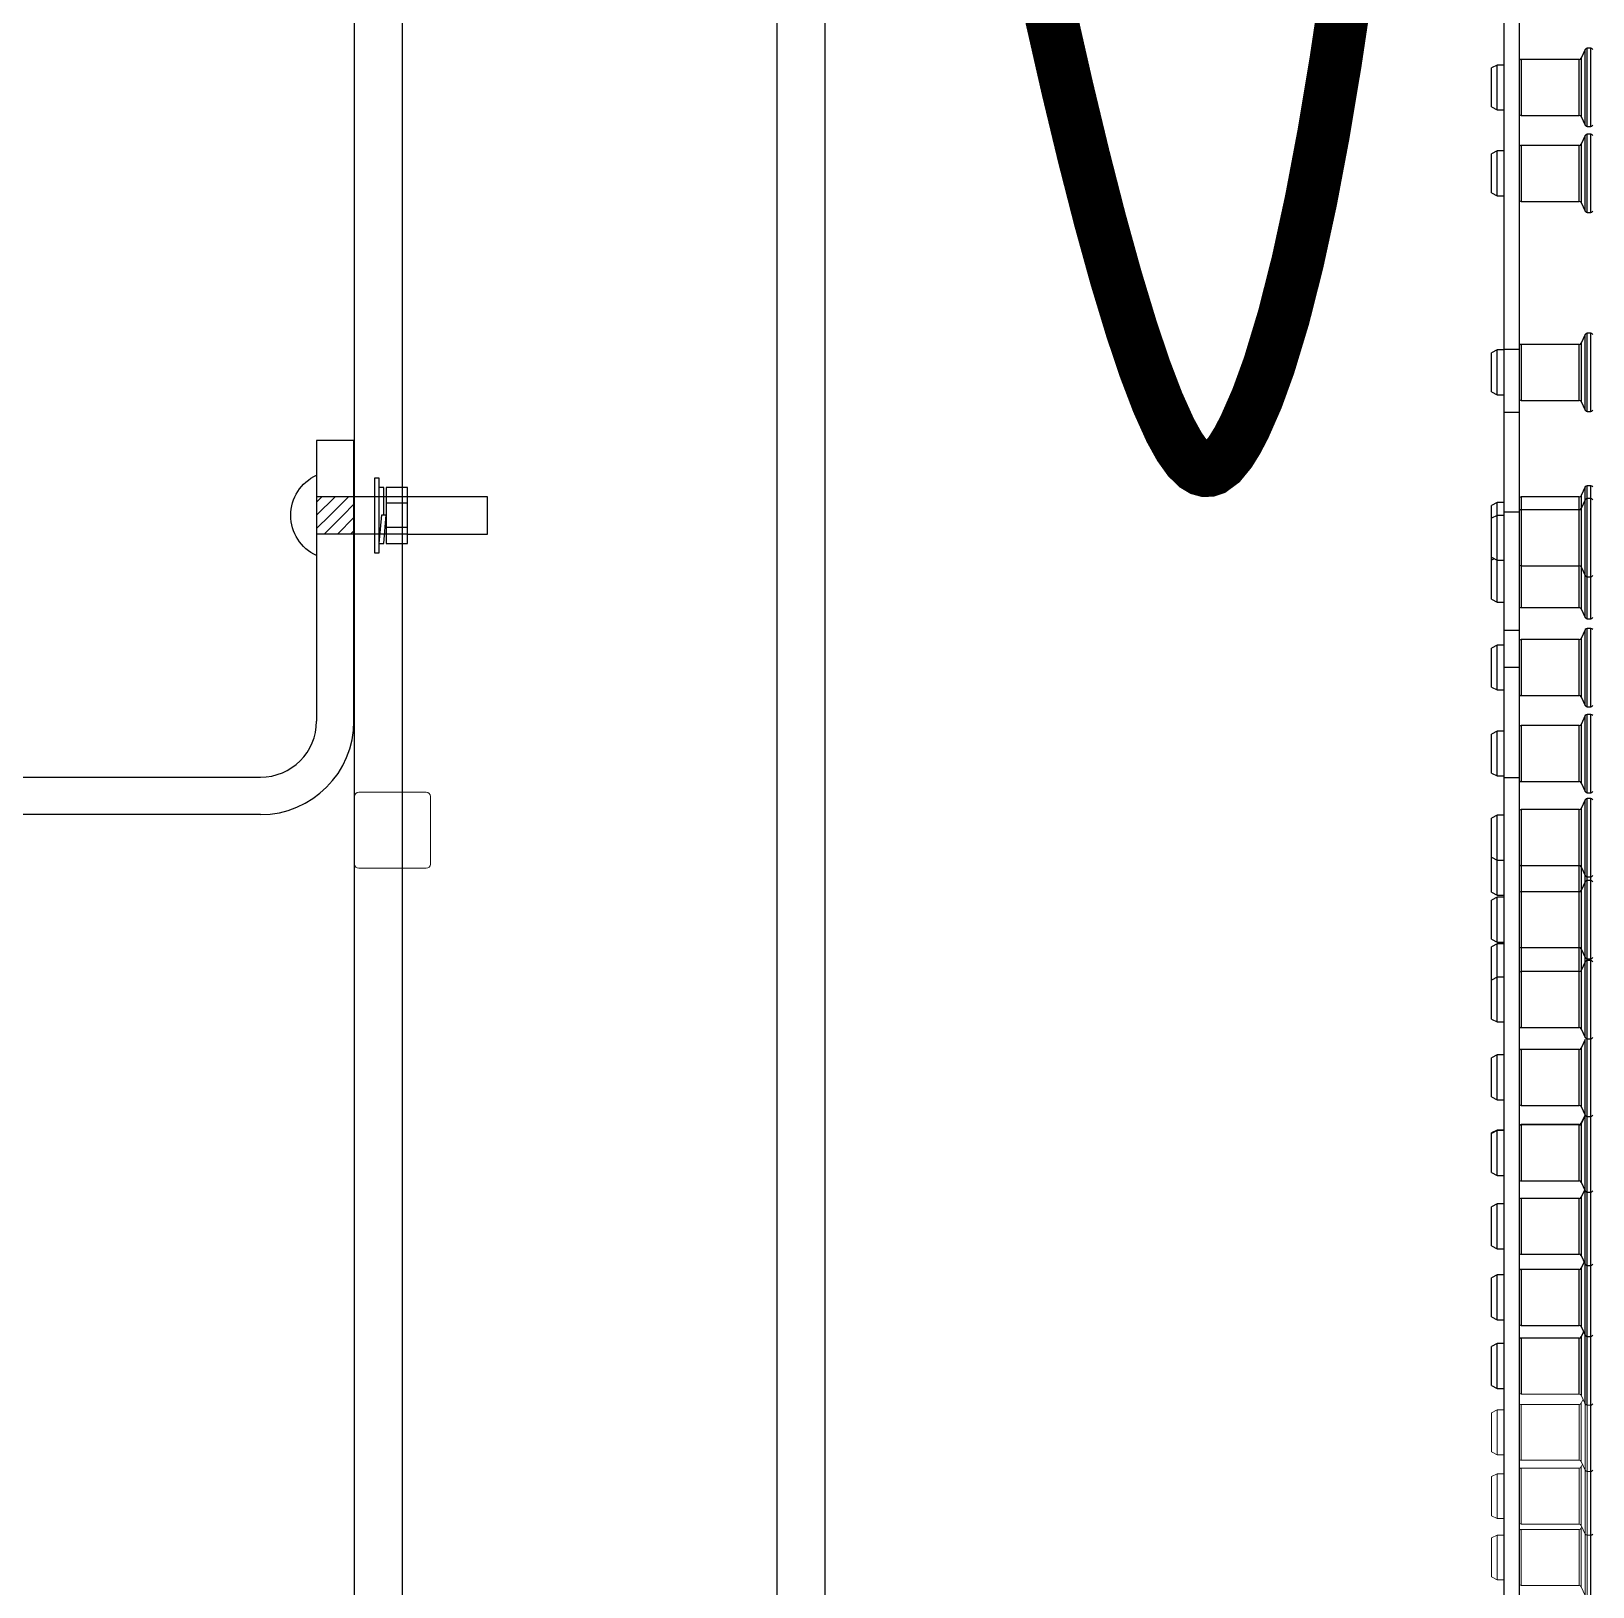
# Model space of a CAD drawing. Header units: feet. Extents: x 0.3 to 98.5, y -18.6 to 31.5.
# Drawn here: x 49.673 to 50.202, y -6.492 to -5.965 of the extents above; entities that cross this region are included whole.
import ezdxf
from ezdxf.lldxf.tags import DXFTag

# ---------------------------------------------------------------- set-up
doc = ezdxf.new("R2010")
doc.units = ezdxf.units.FT
doc.header["$MEASUREMENT"] = 0
doc.linetypes.add('HIDDEN', pattern=[0.375, 0.25, -0.125])
for name, color, linetype in [('DETL-HTCH', 253, 'Continuous'), ('DETL-RACK-FADE', 8, 'Continuous'), ('PV-CAB-HANGER', 90, 'Continuous'), ('PV-CABL-G2', 104, 'G2')]:
    doc.layers.add(name, color=color, linetype=linetype)
doc.styles.add('NEI-A', font='arial.ttf')
tags = doc.linetypes.add('G2', pattern='A,0.176989,-0.056821,["G2",NEI-A,S=0.1,R=0,X=0,Y=-0.05],-0.243179,0.176989', length=0.653978).pattern_tags.tags
tags[6] = DXFTag(74, 10)

# ---------------------------------------------------------------- blocks, each defined once
blk = doc.blocks.new('CAB 9267 w HDWare')
for p, q in [((8.001, 4.5), (7.501, 4.5)), ((7.501, 4.5), (7.501, 0.75)), ((8.001, 0.75), (8.001, 4.5)), ((8.001, 4.5), (8.001, 0.75)), ((8.001, 4.5), (8.001, 0.75)), ((8.399, 3.875), (8.336, 3.875)), ((8.336, 3.125), (8.336, 3.875)), ((8.399, 3.509), (8.399, 3.875)), ((8.715, 3.663), (8.432, 3.663)), ((8.336, 3.125), (8.371, 3.51)), ((8.371, 3.51), (8.433, 3.508)), ((8.399, 3.125), (8.433, 3.508)), ((8.715, 3.337), (8.432, 3.337)), ((8.336, 3.125), (8.399, 3.125)), ((-4.784, 0.645), (-5.15, 0.645)), ((-5.15, 0.645), (-5.15, 0.583)), ((-4.785, 0.618), (-4.783, 0.679)), ((-4.4, 0.645), (-4.783, 0.679)), ((-4.4, 0.583), (-4.4, 0.645)), ((-3.409, 0.645), (-3.775, 0.645)), ((-3.775, 0.645), (-3.775, 0.583)), ((-3.41, 0.618), (-3.408, 0.679)), ((-3.025, 0.645), (-3.408, 0.679)), ((-3.025, 0.583), (-3.025, 0.645)), ((-4.4, 0.583), (-4.785, 0.618)), ((-3.025, 0.583), (-3.41, 0.618)), ((-6.075, 0), (6.751, 0)), ((-6.075, -0.5), (-6.075, 0)), ((-2.231, 0), (-2.231, -0.5)), ((-1.919, 0), (-1.919, -0.5)), ((6.751, -0.5), (-6.075, -0.5))]:
    blk.add_line(p, q)
at = {"linetype": 'HIDDEN'}
for p, q in [((8.702, 3.75), (7.501, 3.75)), ((8.702, 3.25), (7.501, 3.25)), ((-5.025, 0.961), (-5.025, -0.5)), ((-4.525, 0.961), (-4.525, -0.5)), ((-3.65, 0.961), (-3.65, -0.5)), ((-3.15, 0.961), (-3.15, -0.5))]:
    blk.add_line(p, q, dxfattribs=at)
at = {"color": 7}
for p, q in [((-4.938, 0.679), (-4.938, 0.961)), ((-4.613, 0.679), (-4.613, 0.961)), ((-3.563, 0.679), (-3.563, 0.961)), ((-3.238, 0.679), (-3.238, 0.961))]:
    blk.add_line(p, q, dxfattribs=at)
for points in [[(7.501, 4.038), (7.501, 2.962, -0.642165)], [(-3.921, 0.083), (-2.838, 0.083), (-2.838, 0.583), (-5.338, 0.583), (-5.338, 0.083), (-4.256, 0.083, -1)], [(-4.237, -0.5), (-5.313, -0.5, 0.642165)], [(-3.938, -0.5), (-2.862, -0.5, -0.642165)]]:
    blk.add_lwpolyline(points, format="xyb", close=True)
for points in [[(8.336, 4), (8.274, 4), (8.274, 3), (8.336, 3)], [(8.432, 3.125), (8.715, 3.125), (8.715, 3.875), (8.432, 3.875)], [(-4.4, 0.679), (-4.4, 0.961), (-5.15, 0.961), (-5.15, 0.679)], [(-3.025, 0.679), (-3.025, 0.961), (-3.775, 0.961), (-3.775, 0.679)]]:
    blk.add_lwpolyline(points, close=True)
for points in [[(8.726, 3.25), (9.785, 3.25), (9.785, 3.75), (8.726, 3.75)], [(-4.525, 0.961), (-4.525, 1.583), (-5.025, 1.583), (-5.025, 0.961)], [(-3.15, 0.961), (-3.15, 1.583), (-3.65, 1.583), (-3.65, 0.961)]]:
    blk.add_lwpolyline(points)
blk.add_circle((-4.089, 0.125), 0.125)
for radius in [1.25, 0.75]:
    blk.add_arc((6.751, 0.75), radius, 270, 0)
at = {"layer": 'DETL-HTCH', "linetype": 'Continuous'}
for p, q in [((7.501, 3.679), (7.572, 3.75)), ((7.501, 3.502), (7.749, 3.75)), ((7.676, 3.5), (7.926, 3.75)), ((7.852, 3.5), (8.001, 3.649)), ((7.501, 3.326), (7.676, 3.5)), ((7.602, 3.25), (7.852, 3.5)), ((7.779, 3.25), (8.001, 3.472)), ((7.956, 3.25), (8.001, 3.295)), ((-5.025, -0.038), (-4.987, 0)), ((-5.025, -0.215), (-4.81, 0)), ((-5.025, -0.392), (-4.633, 0)), ((-4.956, -0.5), (-4.525, -0.069)), ((-3.65, -0.078), (-3.573, 0)), ((-3.65, -0.254), (-3.396, 0)), ((-3.65, -0.431), (-3.219, 0)), ((-3.542, -0.5), (-3.15, -0.108)), ((-2.231, -0.073), (-2.158, 0)), ((-2.231, -0.249), (-1.982, 0)), ((-2.231, -0.426), (-1.919, -0.114)), ((-4.78, -0.5), (-4.525, -0.245)), ((-3.365, -0.5), (-3.15, -0.285)), ((-2.128, -0.5), (-1.919, -0.291)), ((-4.603, -0.5), (-4.525, -0.422)), ((-3.189, -0.5), (-3.15, -0.461)), ((-1.951, -0.5), (-1.919, -0.468))]:
    blk.add_line(p, q, dxfattribs=at)

msp = doc.modelspace()

# ---------------------------------------------------------------- linework, layer by layer
for p, q in [((49.78266, -7.08661), (49.78266, -5.42332)), ((49.79891, -6.73276), (49.79891, -5.42062)), ((49.94207, -5.42062), (49.94207, -6.72072)), ((49.92582, -5.42534), (49.92582, -6.72072)), ((50.17209, -5.45352), (50.17209, -6.6865)), ((50.1773, -5.45352), (50.1773, -6.68809)), ((50.19973, -5.97122), (50.19836, -5.97417)), ((50.19836, -5.97417), (50.19836, -5.99398)), ((50.19973, -5.99692), (50.19973, -5.97122)), ((50.20161, -5.9708), (50.2004, -5.9708)), ((50.2004, -5.99735), (50.2004, -5.9708)), ((50.20161, -5.99735), (50.20161, -5.9708)), ((50.16985, -5.97649), (50.16797, -5.97745)), ((50.16797, -5.9907), (50.16797, -5.97745)), ((50.17209, -5.97649), (50.16985, -5.97649)), ((50.16985, -5.99166), (50.16985, -5.97649)), ((50.19769, -5.97459), (50.17802, -5.97459)), ((50.17802, -5.97459), (50.17802, -5.99356)), ((50.19769, -5.99356), (50.19769, -5.97459)), ((50.16797, -5.9907), (50.16985, -5.99166)), ((50.16985, -5.99166), (50.17209, -5.99166)), ((50.17802, -5.99356), (50.19769, -5.99356)), ((50.19836, -5.99398), (50.19973, -5.99692)), ((50.19973, -6.00035), (50.19836, -6.00329)), ((50.19973, -6.02605), (50.19973, -6.00035)), ((50.2004, -5.99735), (50.20161, -5.99735)), ((50.20161, -5.99992), (50.2004, -5.99992)), ((50.2004, -6.02647), (50.2004, -5.99992)), ((50.20161, -6.02647), (50.20161, -5.99992)), ((50.16985, -6.00561), (50.16797, -6.00658)), ((50.17209, -6.00561), (50.16985, -6.00561)), ((50.16985, -6.02079), (50.16985, -6.00561)), ((50.19769, -6.00372), (50.17802, -6.00372)), ((50.17802, -6.00372), (50.17802, -6.02268)), ((50.19769, -6.02268), (50.19769, -6.00372)), ((50.19836, -6.00329), (50.19836, -6.02311)), ((50.16797, -6.01982), (50.16797, -6.00658)), ((50.16797, -6.01982), (50.16985, -6.02079)), ((50.16985, -6.02079), (50.17209, -6.02079)), ((50.17802, -6.02268), (50.19769, -6.02268)), ((50.19836, -6.02311), (50.19973, -6.02605)), ((50.2004, -6.02647), (50.20161, -6.02647)), ((50.19973, -6.06779), (50.19836, -6.07073)), ((50.19973, -6.09349), (50.19973, -6.06779)), ((50.20161, -6.06737), (50.2004, -6.06737)), ((50.2004, -6.09392), (50.2004, -6.06737)), ((50.20161, -6.09392), (50.20161, -6.06737)), ((50.16985, -6.07305), (50.16797, -6.07402)), ((50.16797, -6.08726), (50.16797, -6.07402)), ((50.17209, -6.07305), (50.16985, -6.07305)), ((50.16985, -6.08823), (50.16985, -6.07305)), ((50.17209, -6.0728), (50.1773, -6.0728)), ((50.19769, -6.07116), (50.17802, -6.07116)), ((50.17802, -6.07116), (50.17802, -6.09012)), ((50.19769, -6.09012), (50.19769, -6.07116)), ((50.19836, -6.07073), (50.19836, -6.09055)), ((50.16797, -6.08726), (50.16985, -6.08823)), ((50.16985, -6.08823), (50.17209, -6.08823)), ((50.17802, -6.09012), (50.19769, -6.09012)), ((50.19836, -6.09055), (50.19973, -6.09349)), ((50.1773, -6.09428), (50.17209, -6.09428)), ((50.2004, -6.09392), (50.20161, -6.09392)), ((50.19973, -6.11948), (50.19836, -6.12242)), ((50.19973, -6.16374), (50.19973, -6.11948)), ((50.20161, -6.11906), (50.2004, -6.11906)), ((50.2004, -6.16416), (50.2004, -6.11906)), ((50.20161, -6.16416), (50.20161, -6.11906)), ((50.16985, -6.12475), (50.16797, -6.12571)), ((50.16797, -6.15751), (50.16797, -6.12571)), ((50.17209, -6.12475), (50.16985, -6.12475)), ((50.16985, -6.15847), (50.16985, -6.12475)), ((50.19769, -6.12285), (50.17802, -6.12285)), ((50.17802, -6.12285), (50.17802, -6.16037)), ((50.19769, -6.12719), (50.17802, -6.12719)), ((50.19769, -6.16037), (50.19769, -6.12285)), ((50.19836, -6.12242), (50.19836, -6.1608)), ((50.19973, -6.12382), (50.19836, -6.12676)), ((50.20161, -6.1234), (50.2004, -6.1234)), ((50.16985, -6.12909), (50.16797, -6.13005)), ((50.17209, -6.12909), (50.16985, -6.12909)), ((50.17209, -6.12786), (50.1773, -6.12786)), ((50.16797, -6.14329), (50.16985, -6.14426)), ((50.16892, -6.14378), (50.16797, -6.14427)), ((50.16985, -6.14426), (50.17209, -6.14426)), ((50.17802, -6.14615), (50.19769, -6.14615)), ((50.19836, -6.14658), (50.19973, -6.14952)), ((50.2004, -6.14995), (50.20161, -6.14995)), ((50.16797, -6.15751), (50.16985, -6.15847)), ((50.16985, -6.15847), (50.17209, -6.15847)), ((50.17802, -6.16037), (50.19769, -6.16037)), ((50.19836, -6.1608), (50.19973, -6.16374)), ((50.2004, -6.16416), (50.20161, -6.16416)), ((50.17209, -6.16797), (50.1773, -6.16797)), ((50.19973, -6.16783), (50.19836, -6.17077)), ((50.19973, -6.19353), (50.19973, -6.16783)), ((50.20161, -6.1674), (50.2004, -6.1674)), ((50.2004, -6.19395), (50.2004, -6.1674)), ((50.20161, -6.19395), (50.20161, -6.1674)), ((50.16985, -6.17309), (50.16797, -6.17405)), ((50.16797, -6.1873), (50.16797, -6.17405)), ((50.17209, -6.17309), (50.16985, -6.17309)), ((50.16985, -6.18826), (50.16985, -6.17309)), ((50.19769, -6.1712), (50.17802, -6.1712)), ((50.17802, -6.1712), (50.17802, -6.19016)), ((50.19769, -6.19016), (50.19769, -6.1712)), ((50.19836, -6.17077), (50.19836, -6.19059)), ((50.17209, -6.18052), (50.1773, -6.18052)), ((50.16797, -6.1873), (50.16985, -6.18826)), ((50.16985, -6.18826), (50.17209, -6.18826)), ((50.17802, -6.19016), (50.19769, -6.19016)), ((50.19836, -6.19059), (50.19973, -6.19353)), ((50.2004, -6.19395), (50.20161, -6.19395)), ((50.19769, -6.20034), (50.17802, -6.20034)), ((50.17802, -6.20034), (50.17802, -6.2193)), ((50.19769, -6.2193), (50.19769, -6.20034)), ((50.19973, -6.19697), (50.19836, -6.19991)), ((50.19836, -6.19991), (50.19836, -6.21973)), ((50.19973, -6.22267), (50.19973, -6.19697)), ((50.20161, -6.19655), (50.2004, -6.19655)), ((50.2004, -6.2231), (50.2004, -6.19655)), ((50.20161, -6.2231), (50.20161, -6.19655)), ((50.16985, -6.20224), (50.16797, -6.2032)), ((50.16797, -6.21645), (50.16797, -6.2032)), ((50.17209, -6.20224), (50.16985, -6.20224)), ((50.16985, -6.21741), (50.16985, -6.20224)), ((50.16797, -6.21645), (50.16985, -6.21741)), ((50.16985, -6.21741), (50.17209, -6.21741)), ((50.17209, -6.21798), (50.1773, -6.21798)), ((50.17802, -6.2193), (50.19769, -6.2193)), ((50.19836, -6.21973), (50.19973, -6.22267)), ((50.19973, -6.22545), (50.19836, -6.2284)), ((50.19973, -6.30604), (50.19973, -6.22545)), ((50.2004, -6.2231), (50.20161, -6.2231)), ((50.20161, -6.22503), (50.2004, -6.22503)), ((50.2004, -6.43064), (50.2004, -6.22503)), ((50.20161, -6.69151), (50.20161, -6.22503)), ((50.16985, -6.23072), (50.16797, -6.23168)), ((50.16797, -6.25683), (50.16797, -6.23168)), ((50.17209, -6.23072), (50.16985, -6.23072)), ((50.16985, -6.2578), (50.16985, -6.23072)), ((50.19769, -6.22882), (50.17802, -6.22882)), ((50.17802, -6.22882), (50.17802, -6.30267)), ((50.19769, -6.30267), (50.19769, -6.22882)), ((50.19836, -6.2284), (50.19836, -6.30309)), ((50.16797, -6.24493), (50.16985, -6.24589)), ((50.16985, -6.24589), (50.17209, -6.24589)), ((50.17802, -6.24778), (50.19769, -6.24778)), ((50.19836, -6.24821), (50.19973, -6.25115)), ((50.19973, -6.25325), (50.19836, -6.25619)), ((50.2004, -6.25158), (50.20161, -6.25158)), ((50.20161, -6.25282), (50.2004, -6.25282)), ((50.16797, -6.25683), (50.16985, -6.2578)), ((50.16985, -6.25851), (50.16797, -6.25947)), ((50.16797, -6.27272), (50.16797, -6.25947)), ((50.16985, -6.2578), (50.17209, -6.2578)), ((50.17209, -6.25851), (50.16985, -6.25851)), ((50.16985, -6.27368), (50.16985, -6.25851)), ((50.19769, -6.25662), (50.17802, -6.25662)), ((50.16797, -6.27272), (50.16985, -6.27368)), ((50.16985, -6.27434), (50.16797, -6.2753)), ((50.16797, -6.29981), (50.16797, -6.2753)), ((50.16985, -6.27368), (50.17209, -6.27368)), ((50.17209, -6.27434), (50.16985, -6.27434)), ((50.16985, -6.30077), (50.16985, -6.27434)), ((50.17802, -6.27558), (50.19769, -6.27558)), ((50.19836, -6.276), (50.19973, -6.27895)), ((50.19973, -6.28034), (50.19836, -6.28328)), ((50.2004, -6.27937), (50.20161, -6.27937)), ((50.20161, -6.27991), (50.2004, -6.27991)), ((50.16985, -6.2856), (50.16797, -6.28656)), ((50.17209, -6.2856), (50.16985, -6.2856)), ((50.19769, -6.2837), (50.17802, -6.2837)), ((50.16797, -6.29981), (50.16985, -6.30077)), ((50.16985, -6.30077), (50.17209, -6.30077)), ((50.17802, -6.30267), (50.19769, -6.30267)), ((50.19836, -6.30309), (50.19973, -6.30604)), ((50.19973, -6.3067), (50.19836, -6.30964)), ((50.19973, -6.43022), (50.19973, -6.3067)), ((50.2004, -6.30646), (50.20161, -6.30646)), ((50.16985, -6.31196), (50.16797, -6.31293)), ((50.17209, -6.31196), (50.16985, -6.31196)), ((50.16985, -6.32713), (50.16985, -6.31196)), ((50.19769, -6.31007), (50.17802, -6.31007)), ((50.17802, -6.31007), (50.17802, -6.32903)), ((50.19769, -6.32903), (50.19769, -6.31007)), ((50.19836, -6.30964), (50.19836, -6.32946)), ((50.16797, -6.32617), (50.16797, -6.31293)), ((50.16797, -6.32617), (50.16985, -6.32713)), ((50.16985, -6.32713), (50.17209, -6.32713)), ((50.17802, -6.32903), (50.19769, -6.32903)), ((50.19836, -6.32946), (50.19973, -6.3324)), ((50.19968, -6.33228), (50.19836, -6.3351)), ((50.19971, -6.33236), (50.19836, -6.33526)), ((50.2004, -6.33282), (50.20161, -6.33282)), ((50.16985, -6.33742), (50.16797, -6.33838)), ((50.16985, -6.33758), (50.16797, -6.33854)), ((50.16797, -6.35179), (50.16797, -6.33838)), ((50.17209, -6.33742), (50.16985, -6.33742)), ((50.16985, -6.35275), (50.16985, -6.33742)), ((50.17209, -6.33758), (50.16985, -6.33758)), ((50.19769, -6.33552), (50.17802, -6.33552)), ((50.17802, -6.33552), (50.17802, -6.35465)), ((50.19769, -6.33568), (50.17802, -6.33568)), ((50.19769, -6.35465), (50.19769, -6.33552)), ((50.19836, -6.3351), (50.19836, -6.35507)), ((50.16797, -6.35179), (50.16985, -6.35275)), ((50.16985, -6.35275), (50.17209, -6.35275)), ((50.17802, -6.35465), (50.19769, -6.35465)), ((50.19836, -6.35507), (50.19973, -6.35802)), ((50.19954, -6.35759), (50.19836, -6.36011)), ((50.19836, -6.36011), (50.19836, -6.37993)), ((50.2004, -6.35844), (50.20161, -6.35844)), ((50.16985, -6.36244), (50.16797, -6.3634)), ((50.16797, -6.37664), (50.16797, -6.3634)), ((50.17209, -6.36244), (50.16985, -6.36244)), ((50.16985, -6.37761), (50.16985, -6.36244)), ((50.19769, -6.36054), (50.17802, -6.36054)), ((50.17802, -6.36054), (50.17802, -6.3795)), ((50.19769, -6.3795), (50.19769, -6.36054)), ((50.16797, -6.37664), (50.16985, -6.37761)), ((50.16985, -6.37761), (50.17209, -6.37761)), ((50.17802, -6.3795), (50.19769, -6.3795)), ((50.19836, -6.37993), (50.19973, -6.38287)), ((50.16985, -6.38651), (50.16797, -6.38747)), ((50.17209, -6.38651), (50.16985, -6.38651)), ((50.16985, -6.40168), (50.16985, -6.38651)), ((50.19769, -6.38461), (50.17802, -6.38461)), ((50.17802, -6.38461), (50.17802, -6.40358)), ((50.19769, -6.40358), (50.19769, -6.38461)), ((50.19935, -6.38206), (50.19836, -6.38419)), ((50.19836, -6.38419), (50.19836, -6.404)), ((50.2004, -6.3833), (50.20161, -6.3833)), ((50.16797, -6.40072), (50.16797, -6.38747)), ((50.16797, -6.40072), (50.16985, -6.40168)), ((50.16985, -6.40168), (50.17209, -6.40168)), ((50.17802, -6.40358), (50.19769, -6.40358)), ((50.19769, -6.40789), (50.17802, -6.40789)), ((50.17802, -6.40789), (50.17802, -6.42685)), ((50.19769, -6.42685), (50.19769, -6.40789)), ((50.19836, -6.404), (50.19973, -6.40694)), ((50.19917, -6.40573), (50.19836, -6.40746)), ((50.19836, -6.40746), (50.19836, -6.42728)), ((50.2004, -6.40737), (50.20161, -6.40737)), ((50.16985, -6.40978), (50.16797, -6.41075)), ((50.16797, -6.42399), (50.16797, -6.41075)), ((50.17209, -6.40978), (50.16985, -6.40978)), ((50.16985, -6.42495), (50.16985, -6.40978)), ((50.16797, -6.42399), (50.16985, -6.42495)), ((50.16985, -6.42495), (50.17209, -6.42495))]:
    msp.add_line(p, q)
for centre, radius, start, end in [((50.19769, -5.97385), 0.000737, 270, 335), ((50.2004, -5.97154), 0.000737, 90, 155), ((50.20161, -5.97154), 0.000737, 25, 90), ((50.17802, -5.97531), 0.000723, 90, 180), ((50.17802, -5.99283), 0.000723, 180, 270), ((50.19769, -5.99429), 0.000737, 25, 90), ((50.2004, -5.99661), 0.000737, 205, 270), ((50.2004, -6.00066), 0.000737, 90, 155), ((50.20161, -5.99661), 0.000737, 270, 335), ((50.20161, -6.00066), 0.000737, 25, 90), ((50.17802, -6.00444), 0.000723, 90, 180), ((50.19769, -6.00298), 0.000737, 270, 335), ((50.17802, -6.02196), 0.000723, 180, 270), ((50.19769, -6.02342), 0.000737, 25, 90), ((50.2004, -6.02574), 0.000737, 205, 270), ((50.20161, -6.02574), 0.000737, 270, 335), ((50.2004, -6.0681), 0.000737, 90, 155), ((50.20161, -6.0681), 0.000737, 25, 90), ((50.17802, -6.07188), 0.000723, 90, 180), ((50.19769, -6.07042), 0.000737, 270, 335), ((50.17802, -6.0894), 0.000723, 180, 270), ((50.19769, -6.09086), 0.000737, 25, 90), ((50.2004, -6.09318), 0.000737, 205, 270), ((50.20161, -6.09318), 0.000737, 270, 335), ((50.2004, -6.11979), 0.000737, 90, 155), ((50.20161, -6.11979), 0.000737, 25, 90), ((50.17802, -6.12357), 0.000723, 90, 180), ((50.17802, -6.12791), 0.000723, 90, 180), ((50.19769, -6.12211), 0.000737, 270, 335), ((50.19769, -6.12645), 0.000737, 270, 335), ((50.2004, -6.12413), 0.000737, 90, 155), ((50.20161, -6.12413), 0.000737, 25, 90), ((50.17802, -6.14543), 0.000723, 180, 270), ((50.19769, -6.14689), 0.000737, 25, 90), ((50.2004, -6.14921), 0.000737, 205, 270), ((50.20161, -6.14921), 0.000737, 270, 335), ((50.17802, -6.15965), 0.000723, 180, 270), ((50.19769, -6.16111), 0.000737, 25, 90), ((50.2004, -6.16343), 0.000737, 205, 270), ((50.20161, -6.16343), 0.000737, 270, 335), ((50.2004, -6.16814), 0.000737, 90, 155), ((50.20161, -6.16814), 0.000737, 25, 90), ((50.17802, -6.17192), 0.000723, 90, 180), ((50.19769, -6.17046), 0.000737, 270, 335), ((50.17802, -6.18944), 0.000723, 180, 270), ((50.19769, -6.1909), 0.000737, 25, 90), ((50.2004, -6.19322), 0.000737, 205, 270), ((50.20161, -6.19322), 0.000737, 270, 335), ((50.17802, -6.20106), 0.000723, 90, 180), ((50.19769, -6.1996), 0.000737, 270, 335), ((50.2004, -6.19728), 0.000737, 90, 155), ((50.20161, -6.19728), 0.000737, 25, 90), ((50.17802, -6.21858), 0.000723, 180, 270), ((50.19769, -6.22004), 0.000737, 25, 90), ((50.2004, -6.22236), 0.000737, 205, 270), ((50.20161, -6.22236), 0.000737, 270, 335), ((50.2004, -6.22576), 0.000737, 90, 155), ((50.20161, -6.22576), 0.000737, 25, 90), ((50.17802, -6.22954), 0.000723, 90, 180), ((50.19769, -6.22808), 0.000737, 270, 335), ((50.17802, -6.24706), 0.000723, 180, 270), ((50.19769, -6.24852), 0.000737, 25, 90), ((50.2004, -6.25084), 0.000737, 205, 270), ((50.2004, -6.25356), 0.000737, 90, 155), ((50.20161, -6.25084), 0.000737, 270, 335), ((50.20161, -6.25356), 0.000737, 25, 90), ((50.17802, -6.25734), 0.000723, 90, 180), ((50.19769, -6.25588), 0.000737, 270, 335), ((50.17802, -6.27486), 0.000723, 180, 270), ((50.19769, -6.27632), 0.000737, 25, 90), ((50.2004, -6.27864), 0.000737, 205, 270), ((50.2004, -6.28065), 0.000737, 90, 155), ((50.20161, -6.27864), 0.000737, 270, 335), ((50.20161, -6.28065), 0.000737, 25, 90), ((50.17802, -6.28443), 0.000723, 90, 180), ((50.19769, -6.28297), 0.000737, 270, 335), ((50.17802, -6.30195), 0.000723, 180, 270), ((50.19769, -6.3034), 0.000737, 25, 90), ((50.2004, -6.30572), 0.000737, 205, 270), ((50.20161, -6.30572), 0.000737, 270, 335), ((50.17802, -6.31079), 0.000723, 90, 180), ((50.19769, -6.30933), 0.000737, 270, 335), ((50.17802, -6.32831), 0.000723, 180, 270), ((50.19769, -6.32977), 0.000737, 25, 90), ((50.2004, -6.33209), 0.000737, 205, 270), ((50.20161, -6.33209), 0.000737, 270, 335), ((50.17802, -6.33624), 0.000723, 90, 180), ((50.17802, -6.33641), 0.000723, 90, 180), ((50.19769, -6.33478), 0.000737, 270, 335), ((50.19769, -6.33495), 0.000737, 270, 335), ((50.17802, -6.35393), 0.000723, 180, 270), ((50.19769, -6.35539), 0.000737, 25, 90), ((50.19769, -6.3598), 0.000737, 270, 335), ((50.2004, -6.3577), 0.000737, 205, 270), ((50.20161, -6.3577), 0.000737, 270, 335), ((50.17802, -6.36126), 0.000723, 90, 180), ((50.17802, -6.37878), 0.000723, 180, 270), ((50.19769, -6.38024), 0.000737, 25, 90), ((50.17802, -6.38534), 0.000723, 90, 180), ((50.19769, -6.38388), 0.000737, 270, 335), ((50.2004, -6.38256), 0.000737, 205, 270), ((50.20161, -6.38256), 0.000737, 270, 335), ((50.17802, -6.40285), 0.000723, 180, 270), ((50.17802, -6.40861), 0.000723, 90, 180), ((50.19769, -6.40431), 0.000737, 25, 90), ((50.19769, -6.40715), 0.000737, 270, 335), ((50.2004, -6.40663), 0.000737, 205, 270), ((50.20161, -6.40663), 0.000737, 270, 335), ((50.20161, -6.42991), 0.000737, 270, 335), ((50.20161, -6.45237), 0.000737, 270, 335), ((50.20161, -6.47399), 0.000737, 270, 335)]:
    msp.add_arc(centre, radius, start, end)
at = {"color": 7, "linetype": 'Continuous', "lineweight": 15}
for centre, radius, start, end in [((49.7841, -6.22437), 0.00145, 90, 180), ((49.80697, -6.22437), 0.00145, 0, 90), ((49.7841, -6.24724), 0.00145, 180, 270), ((49.80697, -6.24724), 0.00145, 270, 0), ((50.17802, -6.42613), 0.000723, 180, 270), ((50.19769, -6.42759), 0.000737, 25, 90), ((50.17802, -6.43107), 0.000723, 90, 180), ((50.19769, -6.42961), 0.000737, 270, 335), ((50.2004, -6.42991), 0.000737, 205, 270), ((50.17802, -6.44859), 0.000723, 180, 270), ((50.19769, -6.45005), 0.000737, 25, 90), ((50.17802, -6.45269), 0.000723, 90, 180), ((50.19769, -6.45123), 0.000737, 270, 335), ((50.2004, -6.45237), 0.000737, 205, 270), ((50.17802, -6.47021), 0.000723, 180, 270), ((50.19769, -6.47167), 0.000737, 25, 90), ((50.17802, -6.47347), 0.000723, 90, 180), ((50.19769, -6.47201), 0.000737, 270, 335), ((50.2004, -6.47399), 0.000737, 205, 270), ((50.17802, -6.49099), 0.000723, 180, 270), ((50.19769, -6.49245), 0.000737, 25, 90)]:
    msp.add_arc(centre, radius, start, end, dxfattribs=at)
at = {"layer": 'DETL-RACK-FADE', "linetype": 'Continuous', "lineweight": 15}
for p, q in [((49.78266, -6.24724), (49.78266, -6.22437)), ((49.7841, -6.22293), (49.80697, -6.22293)), ((49.80841, -6.22437), (49.80841, -6.24724)), ((49.80697, -6.24868), (49.7841, -6.24868)), ((50.17802, -6.42685), (50.19769, -6.42685)), ((50.19836, -6.42728), (50.19973, -6.43022)), ((50.19898, -6.4286), (50.19836, -6.42992)), ((50.16985, -6.43224), (50.16797, -6.4332)), ((50.16797, -6.44645), (50.16797, -6.4332)), ((50.17209, -6.43224), (50.16985, -6.43224)), ((50.16985, -6.44741), (50.16985, -6.43224)), ((50.19769, -6.43035), (50.17802, -6.43035)), ((50.17802, -6.43035), (50.17802, -6.44931)), ((50.19769, -6.44931), (50.19769, -6.43035)), ((50.19836, -6.42992), (50.19836, -6.44974)), ((50.19973, -6.55218), (50.19973, -6.43022)), ((50.2004, -6.43064), (50.20161, -6.43064)), ((50.2004, -6.55261), (50.2004, -6.43064)), ((50.16797, -6.44645), (50.16985, -6.44741)), ((50.16985, -6.44741), (50.17209, -6.44741)), ((50.17802, -6.44931), (50.19769, -6.44931)), ((50.19836, -6.44974), (50.19973, -6.45268)), ((50.16985, -6.45387), (50.16797, -6.45483)), ((50.16797, -6.46808), (50.16797, -6.45483)), ((50.17209, -6.45387), (50.16985, -6.45387)), ((50.16985, -6.46904), (50.16985, -6.45387)), ((50.19769, -6.45197), (50.17802, -6.45197)), ((50.17802, -6.45197), (50.17802, -6.47094)), ((50.19769, -6.47094), (50.19769, -6.45197)), ((50.19878, -6.45064), (50.19836, -6.45155)), ((50.19836, -6.45155), (50.19836, -6.47136)), ((50.2004, -6.4531), (50.20161, -6.4531)), ((50.16797, -6.46808), (50.16985, -6.46904)), ((50.16985, -6.46904), (50.17209, -6.46904)), ((50.17802, -6.47094), (50.19769, -6.47094)), ((50.19836, -6.47136), (50.19973, -6.4743)), ((50.16985, -6.47465), (50.16797, -6.47561)), ((50.16797, -6.48885), (50.16797, -6.47561)), ((50.17209, -6.47465), (50.16985, -6.47465)), ((50.16985, -6.48982), (50.16985, -6.47465)), ((50.19769, -6.47275), (50.17802, -6.47275)), ((50.17802, -6.47275), (50.17802, -6.49171)), ((50.19769, -6.49171), (50.19769, -6.47275)), ((50.19858, -6.47184), (50.19836, -6.47232)), ((50.19836, -6.47232), (50.19836, -6.49214)), ((50.2004, -6.47473), (50.20161, -6.47473)), ((50.16797, -6.48885), (50.16985, -6.48982)), ((50.16985, -6.48982), (50.17209, -6.48982)), ((50.17802, -6.49171), (50.19769, -6.49171)), ((50.19836, -6.49214), (50.19973, -6.49508))]:
    msp.add_line(p, q, dxfattribs=at)
at = {"layer": 'PV-CABL-G2', "const_width": 0.01785}
msp.add_lwpolyline([(50.01306, -5.93404), (50.01863, -5.95976), (50.02421, -5.98428), (50.02977, -6.00739), (50.03526, -6.02885), (50.04067, -6.04843), (50.04596, -6.0659), (50.05049, -6.07936), (50.05486, -6.09082), (50.05905, -6.10013), (50.06218, -6.1058), (50.06511, -6.10992), (50.06777, -6.11251), (50.06947, -6.11353), (50.07095, -6.11393), (50.07227, -6.11388), (50.0736, -6.11343), (50.07641, -6.11136), (50.07945, -6.10764), (50.08188, -6.10371), (50.08429, -6.09909), (50.08852, -6.08946), (50.0926, -6.07823), (50.09756, -6.06183), (50.10228, -6.04318), (50.10678, -6.02242), (50.11107, -5.99973), (50.11515, -5.97527), (50.11904, -5.9492)], dxfattribs=at)

# ---------------------------------------------------------------- block references
at = {"layer": 'PV-CAB-HANGER', "xscale": 0.02534436550229118, "yscale": 0.02534436550229118, "zscale": 0.02534436550229118}
msp.add_blockref('CAB 9267 w HDWare', (49.57972, -6.21782), dxfattribs=at)

doc.saveas('drawing.dxf')
